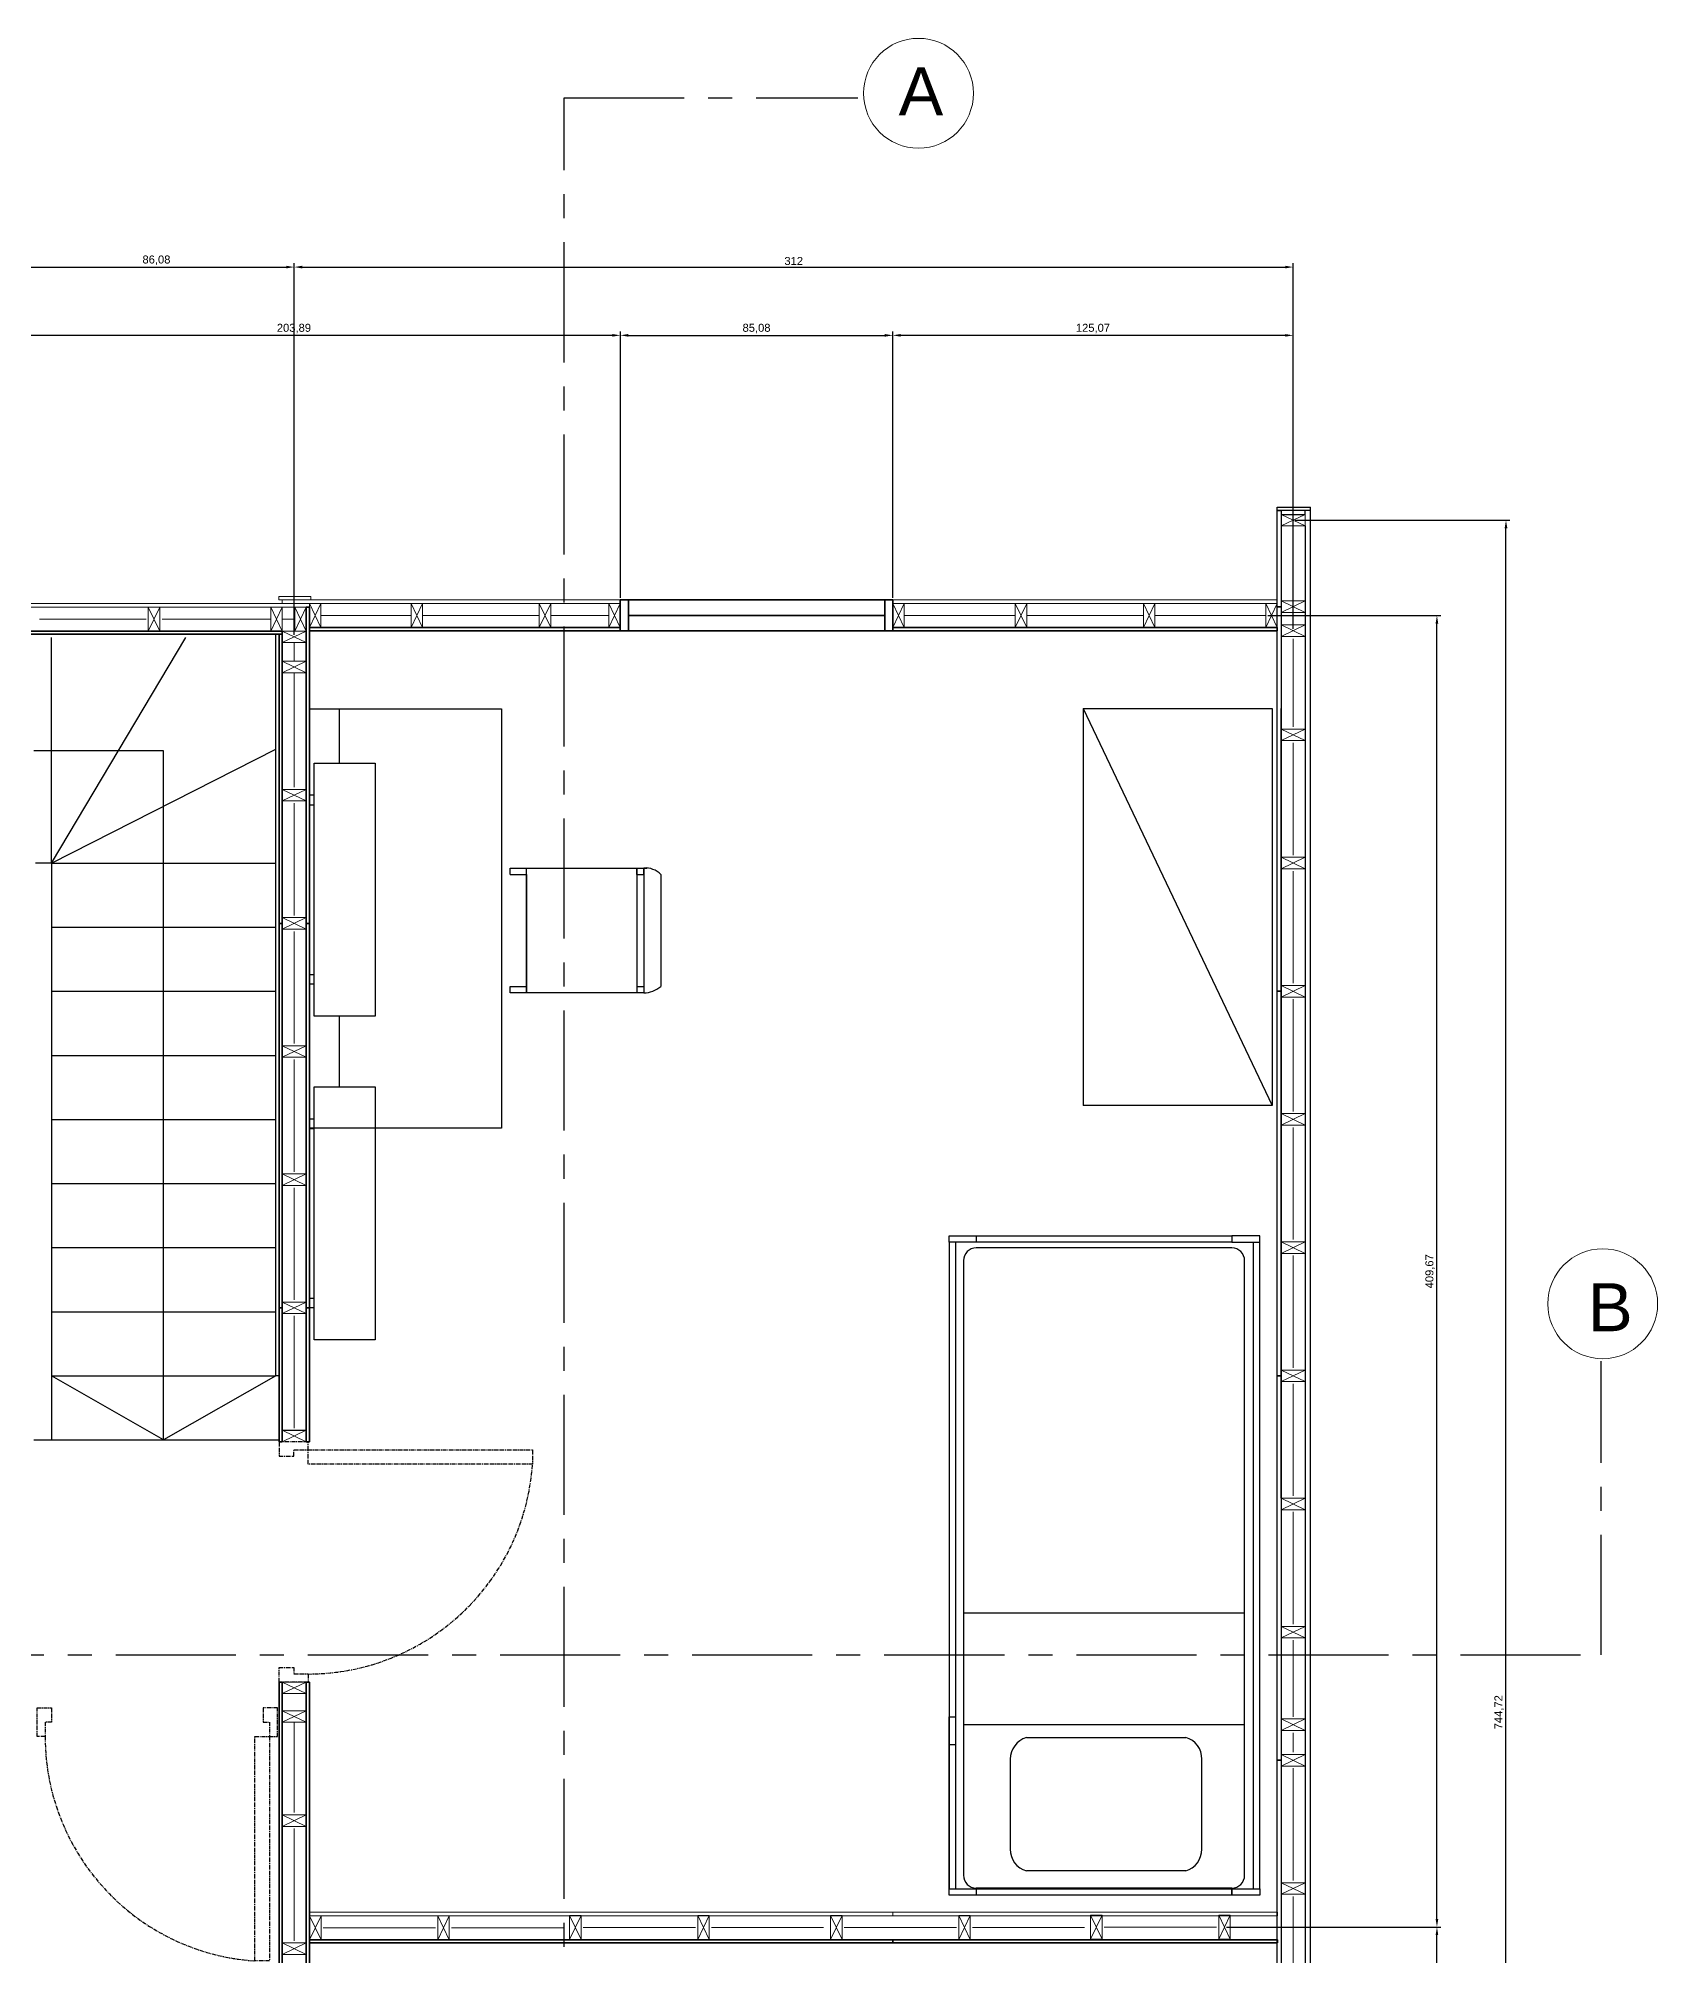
# Model space of a CAD drawing. Header units: millimetres. Extents: x -590 to 14421, y -527 to 4753.
# Drawn here: x 2414 to 2919, y 1106 to 1705 of the extents above; entities that cross this region are included whole.
import ezdxf

# ---------------------------------------------------------------- set-up
doc = ezdxf.new("R2010")
doc.units = ezdxf.units.MM
doc.linetypes.add('CENTER', pattern=[2, 1.25, -0.25, 0.25, -0.25])
for name, color, linetype, lineweight in [('A-ANNO-SYMB', 3, 'Continuous', 18), ('A-DETL-MBND', 3, 'Continuous', 18), ('A-DETL-MCUT', 4, 'Continuous', 25), ('A-DOOR-FULL', 4, 'Continuous', 25), ('A-ELEV-MBE1', 7, 'Continuous', 35), ('A-ELEV-MBE2', 4, 'Continuous', 25), ('A-FURN', 8, 'Continuous', 18), ('A-SECT-MCUT', 7, 'Continuous', 35), ('A-WALL-PATT', 8, 'Continuous', 18), ('A-WALL-STUD', 3, 'Continuous', 18)]:
    doc.layers.add(name, color=color, linetype=linetype, lineweight=lineweight)
doc.layers.add('ARREDI_attrezzature', color=175, linetype='Continuous')
doc.styles.get("Standard").update_dxf_attribs({"font": 'Arial.ttf'})
doc.dimstyles.new('ISO-25', dxfattribs={"dimtxt": 2.5, "dimasz": 2.5, "dimexe": 1.25, "dimexo": 0.625, "dimtad": 1, "dimtxsty": 'Standard', "dimcen": 2.5, "dimadec": 0, "dimazin": 0, "dimtfac": 1, "dimtmove": 0, "dimatfit": 3, "dimfxl": 1, "dimarcsym": 0})

# ---------------------------------------------------------------- blocks, each defined once
blk = doc.blocks.new('*D49')
at = {"color": 0, "lineweight": -2, "transparency": 16777216}
for p, q in [((2806.16, 1554.44), (2873.25, 1554.44)), ((2872, 812.22), (2872, 1551.94)), ((2806.16, 809.72), (2873.25, 809.72))]:
    blk.add_line(p, q, dxfattribs=at)
at = {"color": 0, "transparency": 16777216}
for points in [[(2871.58, 1551.94), (2872.42, 1551.94), (2872, 1554.44)], [(2871.58, 812.22), (2872.42, 812.22), (2872, 809.72)]]:
    blk.add_solid(points, dxfattribs=at)
at = {"color": 0, "transparency": 16777216, "insert": (2869.87, 1182.08), "char_height": 2.5, "attachment_point": 5, "rotation": 90}
blk.add_mtext('744,72', dxfattribs=at)
blk = doc.blocks.new('*D50')
at = {"color": 0, "lineweight": -2, "transparency": 16777216}
for p, q in [((2784.71, 1114.99), (2851.68, 1114.99)), ((2850.43, 812.22), (2850.43, 1112.49)), ((2806.16, 809.72), (2851.68, 809.72))]:
    blk.add_line(p, q, dxfattribs=at)
at = {"color": 0, "transparency": 16777216}
for points in [[(2850.01, 1112.49), (2850.84, 1112.49), (2850.43, 1114.99)], [(2850.01, 812.22), (2850.84, 812.22), (2850.43, 809.72)]]:
    blk.add_solid(points, dxfattribs=at)
at = {"color": 0, "transparency": 16777216, "insert": (2848.3, 962.35), "char_height": 2.5, "attachment_point": 5, "rotation": 90}
blk.add_mtext('305,27', dxfattribs=at)
blk = doc.blocks.new('*D51')
at = {"color": 0, "lineweight": -2, "transparency": 16777216}
for p, q in [((2797.6, 1524.66), (2851.68, 1524.66)), ((2850.43, 1117.49), (2850.43, 1522.16)), ((2784.71, 1114.99), (2851.68, 1114.99))]:
    blk.add_line(p, q, dxfattribs=at)
at = {"color": 0, "transparency": 16777216}
for points in [[(2850.01, 1522.16), (2850.84, 1522.16), (2850.43, 1524.66)], [(2850.01, 1117.49), (2850.84, 1117.49), (2850.43, 1114.99)]]:
    blk.add_solid(points, dxfattribs=at)
at = {"color": 0, "transparency": 16777216, "insert": (2848.3, 1319.82), "char_height": 2.5, "attachment_point": 5, "rotation": 90}
blk.add_mtext('409,67', dxfattribs=at)
blk = doc.blocks.new('*D54')
at = {"color": 0, "lineweight": -2, "transparency": 16777216}
for p, q in [((2407.45, 1517.62), (2407.45, 1634.76)), ((2409.95, 1633.51), (2491.03, 1633.51)), ((2493.53, 1518.62), (2493.53, 1634.76))]:
    blk.add_line(p, q, dxfattribs=at)
at = {"color": 0, "transparency": 16777216}
for points in [[(2409.95, 1633.92), (2409.95, 1633.09), (2407.45, 1633.51)], [(2491.03, 1633.92), (2491.03, 1633.09), (2493.53, 1633.51)]]:
    blk.add_solid(points, dxfattribs=at)
at = {"color": 0, "transparency": 16777216, "insert": (2450.49, 1635.64), "char_height": 2.5, "attachment_point": 5}
blk.add_mtext('86,08', dxfattribs=at)
blk = doc.blocks.new('*D55')
at = {"color": 0, "lineweight": -2, "transparency": 16777216}
for p, q in [((2493.53, 1518.62), (2493.53, 1634.76)), ((2496.03, 1633.51), (2803.03, 1633.51)), ((2805.53, 1520.53), (2805.53, 1634.76))]:
    blk.add_line(p, q, dxfattribs=at)
at = {"color": 0, "transparency": 16777216}
for points in [[(2496.03, 1633.92), (2496.03, 1633.09), (2493.53, 1633.51)], [(2803.03, 1633.92), (2803.03, 1633.09), (2805.53, 1633.51)]]:
    blk.add_solid(points, dxfattribs=at)
at = {"color": 0, "transparency": 16777216, "insert": (2649.53, 1635.4), "char_height": 2.5, "attachment_point": 5}
blk.add_mtext('312', dxfattribs=at)
blk = doc.blocks.new('*D59')
at = {"color": 0, "lineweight": -2, "transparency": 16777216}
for p, q in [((2391.49, 1529.03), (2391.49, 1613.43)), ((2592.88, 1612.18), (2393.99, 1612.18)), ((2595.38, 1530.14), (2595.38, 1613.43))]:
    blk.add_line(p, q, dxfattribs=at)
at = {"color": 0, "transparency": 16777216}
for points in [[(2393.99, 1612.6), (2393.99, 1611.76), (2391.49, 1612.18)], [(2592.88, 1612.6), (2592.88, 1611.76), (2595.38, 1612.18)]]:
    blk.add_solid(points, dxfattribs=at)
at = {"color": 0, "transparency": 16777216, "insert": (2493.43, 1614.31), "char_height": 2.5, "attachment_point": 5}
blk.add_mtext('203,89', dxfattribs=at)
blk = doc.blocks.new('*D60')
at = {"color": 0, "lineweight": -2, "transparency": 16777216}
for p, q in [((2595.38, 1530.14), (2595.38, 1613.43)), ((2597.88, 1612.18), (2677.96, 1612.18)), ((2680.46, 1530.14), (2680.46, 1613.43))]:
    blk.add_line(p, q, dxfattribs=at)
at = {"color": 0, "transparency": 16777216}
for points in [[(2597.88, 1612.6), (2597.88, 1611.76), (2595.38, 1612.18)], [(2677.96, 1612.6), (2677.96, 1611.76), (2680.46, 1612.18)]]:
    blk.add_solid(points, dxfattribs=at)
at = {"color": 0, "transparency": 16777216, "insert": (2637.92, 1614.31), "char_height": 2.5, "attachment_point": 5}
blk.add_mtext('85,08', dxfattribs=at)
blk = doc.blocks.new('*D61')
at = {"color": 0, "lineweight": -2, "transparency": 16777216}
for p, q in [((2680.46, 1530.14), (2680.46, 1613.43)), ((2803.03, 1612.18), (2682.96, 1612.18)), ((2805.53, 1530.14), (2805.53, 1613.43))]:
    blk.add_line(p, q, dxfattribs=at)
at = {"color": 0, "transparency": 16777216}
for points in [[(2682.96, 1612.6), (2682.96, 1611.76), (2680.46, 1612.18)], [(2803.03, 1612.6), (2803.03, 1611.76), (2805.53, 1612.18)]]:
    blk.add_solid(points, dxfattribs=at)
at = {"color": 0, "transparency": 16777216, "insert": (2742.99, 1614.31), "char_height": 2.5, "attachment_point": 5}
blk.add_mtext('125,07', dxfattribs=at)

msp = doc.modelspace()

# ---------------------------------------------------------------- linework, layer by layer
at = {"color": 3, "linetype": 'CENTER', "ltscale": 30}
for p, q in [((2577.819, 703.751), (2577.819, 1686.405)), ((2577.819, 1686.405), (2669.581, 1686.405)), ((2901.762, 1200), (2901.762, 1291.762)), ((2077.819, 1200), (2901.762, 1200))]:
    msp.add_line(p, q, dxfattribs=at)
at = {"color": 0}
for p, q in [((2809.284, 1556.241), (2809.284, 1557.442)), ((2810.951, 805.617), (2810.951, 1558.543)), ((2739.931, 1495.627), (2798.931, 1371.606)), ((2698.069, 1328.893), (2698.069, 1330.893)), ((2698.069, 1330.893), (2786.361, 1330.893)), ((2706.555, 1330.893), (2706.555, 1328.893)), ((2795.069, 1330.893), (2786.361, 1330.893)), ((2786.361, 1330.893), (2786.361, 1328.893)), ((2795.069, 1328.893), (2795.069, 1330.893)), ((2786.361, 1328.893), (2698.069, 1328.893)), ((2698.069, 1328.893), (2698.069, 1126.893)), ((2700.069, 1328.893), (2700.069, 1126.893)), ((2786.361, 1327.14), (2706.555, 1327.14)), ((2786.361, 1328.893), (2795.069, 1328.893)), ((2793.069, 1328.893), (2793.069, 1126.893)), ((2795.069, 1126.893), (2795.069, 1328.893)), ((2702.555, 1323.14), (2702.555, 1131.14)), ((2790.361, 1131.14), (2790.361, 1323.14)), ((2489.781, 1270.153), (2497.288, 1270.153)), ((2702.555, 1213.104), (2790.361, 1213.104)), ((2698.069, 1126.893), (2698.069, 1180.601)), ((2698.069, 1180.601), (2700.069, 1180.601)), ((2700.069, 1180.601), (2700.069, 1171.893)), ((2790.361, 1178.195), (2702.555, 1178.195)), ((2700.069, 1171.893), (2698.069, 1171.893)), ((2698.069, 1171.893), (2698.069, 1126.893)), ((2717.187, 1167.43), (2717.187, 1139.267)), ((2776.993, 1139.267), (2776.993, 1167.43)), ((2698.069, 1124.893), (2698.069, 1126.893)), ((2698.069, 1126.893), (2706.555, 1126.893)), ((2786.361, 1127.14), (2706.555, 1127.14)), ((2706.555, 1126.893), (2706.555, 1124.893)), ((2706.555, 1126.893), (2795.069, 1126.893)), ((2786.361, 1126.893), (2786.361, 1124.893)), ((2786.361, 1124.893), (2786.361, 1126.893)), ((2795.069, 1126.893), (2795.069, 1124.893)), ((2795.069, 1124.893), (2698.069, 1124.893)), ((2795.069, 1124.893), (2786.361, 1124.893))]:
    msp.add_line(p, q, dxfattribs=at)
for p, q in [((2498.289, 1364.476), (2498.289, 1495.476)), ((2498.289, 1495.476), (2558.289, 1495.476)), ((2507.715, 1478.545), (2507.715, 1495.476)), ((2558.289, 1495.476), (2558.289, 1364.476)), ((2739.931, 1495.627), (2739.931, 1371.606)), ((2739.931, 1495.627), (2798.931, 1495.627)), ((2798.931, 1495.627), (2798.931, 1371.606)), ((2499.788, 1478.545), (2518.788, 1478.545)), ((2499.788, 1399.545), (2499.788, 1478.545)), ((2518.788, 1478.545), (2518.788, 1399.545)), ((2499.788, 1468.545), (2498.288, 1468.545)), ((2498.288, 1468.545), (2498.288, 1465.545)), ((2498.288, 1465.545), (2499.788, 1465.545)), ((2561.009, 1445.786), (2603.718, 1445.786)), ((2561.009, 1443.786), (2561.009, 1445.786)), ((2561.009, 1443.786), (2566.026, 1443.787)), ((2566.026, 1406.786), (2566.026, 1445.786)), ((2566.026, 1443.787), (2566.026, 1406.786)), ((2600.489, 1443.793), (2600.489, 1445.786)), ((2600.489, 1445.786), (2600.489, 1406.786)), ((2600.489, 1443.793), (2602.682, 1443.793)), ((2602.682, 1443.793), (2602.682, 1445.786)), ((2602.682, 1445.786), (2602.682, 1406.786)), ((2608.009, 1443.794), (2608.009, 1408.794)), ((2498.288, 1409.545), (2498.288, 1412.545)), ((2498.288, 1412.545), (2499.788, 1412.545)), ((2499.788, 1409.545), (2498.288, 1409.545)), ((2561.009, 1408.786), (2566.026, 1408.787)), ((2561.009, 1406.786), (2561.009, 1408.786)), ((2600.489, 1408.793), (2602.682, 1408.793)), ((2602.682, 1406.786), (2561.009, 1406.786)), ((2518.788, 1399.545), (2499.788, 1399.545)), ((2507.715, 1377.39), (2507.715, 1399.545)), ((2507.715, 1396.511), (2507.715, 1399.545)), ((2499.789, 1377.39), (2518.789, 1377.39)), ((2499.789, 1298.39), (2499.789, 1377.39)), ((2518.789, 1377.39), (2518.789, 1298.39)), ((2798.931, 1371.606), (2739.931, 1371.606)), ((2499.789, 1367.39), (2498.289, 1367.39)), ((2498.289, 1367.39), (2498.289, 1364.39)), ((2558.289, 1364.476), (2498.289, 1364.476)), ((2498.289, 1364.39), (2499.789, 1364.39)), ((2498.289, 1308.39), (2498.289, 1311.39)), ((2498.289, 1311.39), (2499.789, 1311.39)), ((2499.789, 1308.39), (2498.289, 1308.39)), ((2518.789, 1298.39), (2499.789, 1298.39)), ((2722.187, 1174.191), (2771.993, 1174.191)), ((2771.993, 1132.505), (2722.187, 1132.505)), ((2787.396, 1114.986), (2798.304, 1114.986)), ((2798.304, 1114.986), (2798.304, 1114.986)), ((2798.304, 1114.986), (2800.576, 1114.986))]:
    msp.add_line(p, q)
for centre, radius, start, end in [((2603.2, 1439.054), 6.752, 44.591091, 94.397228), ((2602.682, 1414.854), 8.068, 270, 311.312261), ((2724.258, 1167.43), 7.072, 107.035739, 180), ((2770.172, 1167.615), 6.823, 358.440243, 74.524019), ((2724.007, 1139.081), 6.823, 178.440243, 254.524019), ((2769.921, 1139.267), 7.072, 287.035739, 0)]:
    msp.add_arc(centre, radius, start, end)
for centre, start, end in [((2706.555, 1323.14), 90, 180), ((2786.361, 1323.14), 0, 90), ((2706.555, 1131.14), 180, 270), ((2786.361, 1131.14), 270, 0)]:
    msp.add_arc(centre, 4, start, end, dxfattribs=at)
at = {"layer": 'A-ANNO-SYMB'}
for centre in [(2688.511, 1687.792), (2902.202, 1309.663)]:
    msp.add_circle(centre, 17.163, dxfattribs=at)
at = {"layer": 'A-DETL-MBND', "color": 0}
for points in [[(2498.289, 1528.403), (2498.289, 1527.301), (2391.486, 1527.301), (2391.486, 1528.403)], [(2488.674, 1530.617), (2488.674, 1529.516), (2498.684, 1529.516), (2498.684, 1530.617)], [(2489.775, 1528.415), (2489.775, 1529.516), (2595.377, 1529.516), (2595.377, 1528.415)], [(2680.459, 1528.415), (2680.459, 1529.516), (2800.576, 1529.516), (2800.576, 1528.415)], [(2498.289, 1118.508), (2498.289, 1119.609), (2680.465, 1119.609), (2680.465, 1118.508)], [(2680.465, 1118.508), (2680.465, 1119.609), (2800.581, 1119.609), (2800.581, 1118.508)]]:
    msp.add_lwpolyline(points, close=True, dxfattribs=at)
at = {"layer": 'A-DETL-MCUT', "color": 0}
for points in [[(2801.777, 1557.442), (2801.777, 1527.414), (2800.575, 1527.414), (2800.576, 1557.442)], [(2801.777, 1527.414), (2801.777, 1407.297), (2800.576, 1407.297), (2800.575, 1527.414)], [(2801.777, 1407.297), (2801.777, 1287.181), (2800.576, 1287.181), (2800.576, 1407.297)], [(2801.777, 1287.181), (2801.777, 1167.065), (2800.575, 1167.065), (2800.576, 1287.181)], [(2801.777, 1167.065), (2801.777, 1046.949), (2800.576, 1046.949), (2800.575, 1167.065)]]:
    msp.add_lwpolyline(points, close=True, dxfattribs=at)
for points in [[(2810.951, 1557.442), (2800.576, 1557.442), (2800.576, 1558.543), (2810.951, 1558.543)], [(2810.951, 1557.442), (2801.777, 1557.442), (2801.777, 1556.241), (2809.284, 1556.241)]]:
    msp.add_lwpolyline(points, dxfattribs=at)
at = {"layer": 'A-DOOR-FULL', "color": 0, "linetype": 'CENTER'}
for points in [[(2497.878, 1264.092), (2497.878, 1266.595), (2488.869, 1266.595), (2488.869, 1262.09), (2493.374, 1262.09), (2493.374, 1264.092), (2497.878, 1264.092)], [(2567.946, 1259.588), (2497.878, 1259.588), (2497.878, 1264.092), (2567.946, 1264.092), (2567.946, 1259.588)], [(2497.878, 1194.025), (2497.878, 1191.522), (2488.869, 1191.522), (2488.869, 1196.027), (2493.374, 1196.027), (2493.374, 1194.025), (2497.878, 1194.025)], [(2415.71, 1174.46), (2413.207, 1174.46), (2413.207, 1183.469), (2417.712, 1183.469), (2417.712, 1178.965), (2415.71, 1178.965), (2415.71, 1174.46)], [(2485.777, 1174.46), (2488.28, 1174.46), (2488.28, 1183.469), (2483.776, 1183.469), (2483.776, 1178.965), (2485.777, 1178.965), (2485.777, 1174.46)], [(2481.273, 1104.392), (2481.273, 1174.46), (2485.777, 1174.46), (2485.777, 1104.392), (2481.273, 1104.392)]]:
    msp.add_lwpolyline(points, dxfattribs=at)
for centre, start, end in [((2497.772, 1264.36), 270.086435, 356.109339), ((2486.046, 1174.566), 180.086435, 266.109339)]:
    msp.add_arc(centre, 70.336, start, end, dxfattribs=at)
at = {"layer": 'A-ELEV-MBE1', "color": 0}
for p, q in [((2680.459, 1529.516), (2595.377, 1529.516)), ((2680.46, 1519.906), (2595.377, 1519.906))]:
    msp.add_line(p, q, dxfattribs=at)
at = {"layer": 'A-ELEV-MBE1', "color": 0, "linetype": 'Continuous'}
msp.add_line((2677.957, 1524.661), (2597.931, 1524.661), dxfattribs=at)
at = {"layer": 'A-ELEV-MBE1', "color": 0}
for points in [[(2597.88, 1519.906), (2595.378, 1519.906), (2595.377, 1529.516), (2597.88, 1529.516)], [(2680.46, 1519.906), (2677.957, 1519.906), (2677.957, 1529.516), (2680.459, 1529.516)]]:
    msp.add_lwpolyline(points, close=True, dxfattribs=at)
at = {"layer": 'A-ELEV-MBE2', "color": 0}
for p, q in [((2809.284, 1552.638), (2809.284, 811.522)), ((2417.711, 1447.325), (2417.711, 1387.267)), ((2417.711, 1387.267), (2417.711, 1267.15)), ((2412.206, 1267.15), (2488.78, 1267.15))]:
    msp.add_line(p, q, dxfattribs=at)
for points in [[(2417.711, 1447.325), (2417.711, 1517.792)], [(2417.711, 1447.325), (2459.687, 1517.792)], [(2488.78, 1287.17), (2487.779, 1287.17), (2487.779, 1518.793)], [(2452.745, 1387.267), (2452.745, 1482.358), (2412.206, 1482.358)], [(2417.711, 1447.325), (2487.779, 1482.874)], [(2417.711, 1447.325), (2412.706, 1447.325)], [(2417.711, 1447.325), (2487.779, 1447.325)], [(2417.711, 1427.305), (2487.779, 1427.305)], [(2417.711, 1407.286), (2487.779, 1407.286)], [(2417.711, 1387.267), (2487.779, 1387.267)], [(2452.745, 1267.15), (2452.745, 1387.267)], [(2417.711, 1367.247), (2487.779, 1367.247)], [(2417.711, 1347.228), (2487.779, 1347.228)], [(2417.711, 1327.208), (2487.779, 1327.208)], [(2417.711, 1307.189), (2487.779, 1307.189)], [(2417.711, 1287.17), (2487.779, 1287.17)], [(2487.779, 1287.17), (2452.745, 1267.15), (2417.711, 1287.17)]]:
    msp.add_lwpolyline(points, dxfattribs=at)
at = {"layer": 'A-FURN', "color": 0}
for p, q in [((2800.575, 1383.774), (2800.575, 1458.847)), ((2800.575, 1383.774), (2800.575, 1308.702)), ((2800.576, 997.701), (2800.576, 1197.895))]:
    msp.add_line(p, q, dxfattribs=at)
at = {"layer": 'A-SECT-MCUT', "color": 0}
msp.add_line((2498.289, 1266.595), (2497.288, 1266.595), dxfattribs=at)
for points in [[(2498.289, 1527.301), (2498.288, 1428.506), (2497.287, 1428.506), (2497.288, 1527.301)], [(2391.486, 1519.794), (2489.781, 1519.794), (2489.781, 1518.793), (2391.486, 1518.793)], [(2489.781, 1518.793), (2489.781, 1428.506), (2488.78, 1428.506), (2488.78, 1518.793)], [(2595.377, 1519.906), (2498.284, 1519.906), (2498.284, 1520.907), (2595.377, 1520.907)], [(2800.576, 1519.906), (2680.46, 1519.906), (2680.46, 1520.907), (2800.576, 1520.907)], [(2489.781, 1428.506), (2489.78, 1308.39), (2488.779, 1308.39), (2488.78, 1428.506)], [(2498.288, 1428.506), (2498.288, 1308.39), (2497.287, 1308.39), (2497.287, 1428.506)], [(2489.781, 1308.39), (2489.78, 1266.595), (2488.779, 1266.595), (2488.78, 1308.39)], [(2498.289, 1308.39), (2498.289, 1266.595), (2497.288, 1266.595), (2497.288, 1308.39)], [(2489.781, 1191.522), (2489.78, 1068.158), (2488.779, 1068.158), (2488.78, 1191.522)], [(2498.289, 1191.522), (2498.289, 1068.158), (2497.288, 1068.158), (2497.288, 1191.522)], [(2680.465, 1109.999), (2498.289, 1109.999), (2498.289, 1111), (2680.465, 1111)], [(2800.581, 1109.999), (2680.465, 1109.999), (2680.465, 1111), (2800.581, 1111)]]:
    msp.add_lwpolyline(points, close=True, dxfattribs=at)
at = {"layer": 'A-WALL-PATT', "color": 0, "ltscale": 0.1}
for p, q in [((2805.531, 1529.215), (2805.531, 1552.638)), ((2447.238, 1523.548), (2413.958, 1523.547)), ((2486.177, 1523.548), (2452.243, 1523.548)), ((2489.781, 1523.548), (2493.685, 1523.548)), ((2530.014, 1524.67), (2501.887, 1524.661)), ((2570.053, 1524.67), (2533.618, 1524.661)), ((2591.774, 1524.67), (2573.656, 1524.67)), ((2718.697, 1524.661), (2684.063, 1524.661)), ((2758.736, 1524.67), (2722.3, 1524.661)), ((2796.972, 1524.661), (2762.339, 1524.67)), ((2805.531, 1521.708), (2805.531, 1525.612)), ((2493.535, 1516.191), (2493.533, 1510.385)), ((2805.531, 1489.877), (2805.531, 1517.404)), ((2493.534, 1471.047), (2493.533, 1506.782)), ((2805.531, 1449.839), (2805.531, 1484.873)), ((2493.534, 1431.009), (2493.534, 1466.042)), ((2805.531, 1409.8), (2805.531, 1444.834)), ((2493.535, 1390.97), (2493.535, 1426.004)), ((2805.531, 1369.761), (2805.531, 1404.795)), ((2493.534, 1350.931), (2493.534, 1385.965)), ((2805.531, 1329.722), (2805.531, 1364.756)), ((2493.534, 1310.892), (2493.534, 1345.926)), ((2805.531, 1289.684), (2805.531, 1324.718)), ((2493.534, 1270.854), (2493.534, 1305.888)), ((2805.531, 1249.645), (2805.531, 1284.679)), ((2805.531, 1209.606), (2805.531, 1244.64)), ((2805.531, 1180.696), (2805.531, 1204.601)), ((2493.534, 1150.738), (2493.534, 1178.965)), ((2805.531, 1169.568), (2805.531, 1175.691)), ((2805.531, 1129.54), (2805.531, 1164.574)), ((2493.534, 1110.7), (2493.534, 1145.733)), ((2805.531, 1089.49), (2805.531, 1124.524)), ((2502.593, 1114.753), (2537.627, 1114.753)), ((2542.632, 1114.753), (2577.666, 1114.753)), ((2583.804, 1114.87), (2618.838, 1114.87)), ((2623.843, 1114.87), (2658.876, 1114.87)), ((2665.323, 1114.87), (2700.357, 1114.87)), ((2705.362, 1114.87), (2740.396, 1114.87)), ((2746.534, 1114.986), (2781.568, 1114.986))]:
    msp.add_line(p, q, dxfattribs=at)
at = {"layer": 'A-WALL-STUD', "color": 0}
for p, q in [((2801.777, 1552.638), (2809.284, 1556.241)), ((2809.284, 1552.638), (2801.777, 1556.241)), ((2447.939, 1519.794), (2451.542, 1527.301)), ((2447.939, 1527.301), (2451.542, 1519.794)), ((2486.177, 1519.794), (2489.781, 1527.301)), ((2486.177, 1527.301), (2489.781, 1519.794)), ((2493.685, 1519.794), (2497.288, 1527.301)), ((2493.685, 1527.301), (2497.288, 1519.794)), ((2501.887, 1528.414), (2498.284, 1520.907)), ((2501.887, 1520.907), (2498.284, 1528.414)), ((2533.618, 1528.415), (2530.014, 1520.907)), ((2533.618, 1520.907), (2530.014, 1528.415)), ((2573.656, 1528.415), (2570.053, 1520.907)), ((2573.656, 1520.907), (2570.053, 1528.415)), ((2595.378, 1528.414), (2591.774, 1520.907)), ((2595.378, 1520.907), (2591.774, 1528.414)), ((2684.063, 1528.414), (2680.46, 1520.907)), ((2684.063, 1520.907), (2680.46, 1528.414)), ((2722.3, 1528.415), (2718.697, 1520.907)), ((2722.3, 1520.907), (2718.697, 1528.415)), ((2762.339, 1528.415), (2758.736, 1520.907)), ((2762.339, 1520.907), (2758.736, 1528.415)), ((2800.576, 1528.414), (2796.972, 1520.907)), ((2800.576, 1520.907), (2796.972, 1528.414)), ((2801.777, 1525.612), (2809.284, 1529.215)), ((2809.284, 1525.612), (2801.777, 1529.215)), ((2801.777, 1518.105), (2809.284, 1521.708)), ((2809.284, 1518.105), (2801.777, 1521.708)), ((2489.781, 1519.794), (2497.288, 1516.191)), ((2497.288, 1519.794), (2489.781, 1516.191)), ((2497.287, 1510.385), (2489.779, 1506.782)), ((2489.779, 1510.385), (2497.287, 1506.782)), ((2801.777, 1485.573), (2809.284, 1489.177)), ((2809.284, 1485.573), (2801.777, 1489.177)), ((2497.288, 1470.347), (2489.781, 1466.743)), ((2489.781, 1470.347), (2497.288, 1466.743)), ((2497.288, 1470.347), (2489.781, 1466.743)), ((2489.781, 1470.347), (2497.288, 1466.743)), ((2801.777, 1445.534), (2809.284, 1449.138)), ((2809.284, 1445.534), (2801.777, 1449.138)), ((2497.287, 1430.308), (2489.779, 1426.704)), ((2489.779, 1430.308), (2497.287, 1426.704)), ((2801.777, 1405.496), (2809.284, 1409.099)), ((2809.284, 1405.496), (2801.777, 1409.099)), ((2497.288, 1390.269), (2489.781, 1386.666)), ((2489.781, 1390.269), (2497.288, 1386.666)), ((2801.777, 1365.457), (2809.284, 1369.06)), ((2809.284, 1365.457), (2801.777, 1369.06)), ((2497.288, 1350.23), (2489.781, 1346.627)), ((2489.781, 1350.23), (2497.288, 1346.627)), ((2801.777, 1325.418), (2809.284, 1329.022)), ((2809.284, 1325.418), (2801.777, 1329.022)), ((2497.287, 1306.588), (2489.78, 1310.192)), ((2489.78, 1306.588), (2497.287, 1310.192)), ((2801.777, 1285.38), (2809.284, 1288.983)), ((2809.284, 1285.38), (2801.777, 1288.983)), ((2489.78, 1266.595), (2497.288, 1270.153)), ((2497.288, 1266.595), (2489.781, 1270.153)), ((2801.777, 1245.341), (2809.284, 1248.944)), ((2809.284, 1245.341), (2801.777, 1248.944)), ((2801.777, 1205.302), (2809.284, 1208.906)), ((2809.284, 1205.302), (2801.777, 1208.906)), ((2497.288, 1187.961), (2489.781, 1191.522)), ((2489.781, 1187.919), (2497.288, 1191.522)), ((2497.288, 1182.568), (2489.781, 1178.965)), ((2489.781, 1182.568), (2497.288, 1178.965)), ((2801.777, 1176.392), (2809.284, 1179.995)), ((2809.284, 1176.392), (2801.777, 1179.995)), ((2801.777, 1165.263), (2809.284, 1168.867)), ((2809.284, 1165.263), (2801.777, 1168.867)), ((2497.288, 1150.038), (2489.781, 1146.434)), ((2489.781, 1150.038), (2497.288, 1146.434)), ((2801.777, 1128.84), (2809.284, 1125.236)), ((2809.284, 1128.84), (2801.777, 1125.236)), ((2498.289, 1118.507), (2501.892, 1111)), ((2498.289, 1111), (2501.892, 1118.507)), ((2538.327, 1118.507), (2541.931, 1111)), ((2538.327, 1111), (2541.931, 1118.507)), ((2579.5, 1118.623), (2583.103, 1111.116)), ((2579.5, 1111.116), (2583.103, 1118.623)), ((2619.538, 1118.623), (2623.142, 1111.116)), ((2619.538, 1111.116), (2623.142, 1118.623)), ((2661.019, 1118.623), (2664.622, 1111.116)), ((2661.019, 1111.116), (2664.622, 1118.623)), ((2701.058, 1118.623), (2704.661, 1111.116)), ((2701.058, 1111.116), (2704.661, 1118.623)), ((2742.23, 1118.74), (2745.833, 1111.233)), ((2742.23, 1111.233), (2745.833, 1118.74)), ((2782.284, 1118.74), (2785.887, 1111.233)), ((2782.284, 1111.233), (2785.887, 1118.74)), ((2497.288, 1109.999), (2489.781, 1106.395)), ((2489.781, 1109.999), (2497.288, 1106.395))]:
    msp.add_line(p, q, dxfattribs=at)
for points in [[(2801.777, 1552.638), (2809.284, 1552.638), (2809.284, 1556.241), (2801.777, 1556.241)], [(2447.939, 1519.794), (2447.939, 1527.301), (2451.542, 1527.301), (2451.542, 1519.794)], [(2486.177, 1519.794), (2486.177, 1527.301), (2489.781, 1527.301), (2489.781, 1519.794)], [(2493.685, 1519.794), (2493.685, 1527.301), (2497.288, 1527.301), (2497.288, 1519.794)], [(2501.887, 1528.414), (2501.887, 1520.907), (2498.284, 1520.907), (2498.284, 1528.414)], [(2533.618, 1528.415), (2533.618, 1520.907), (2530.014, 1520.907), (2530.014, 1528.415)], [(2573.656, 1528.415), (2573.656, 1520.907), (2570.053, 1520.907), (2570.053, 1528.415)], [(2595.378, 1528.414), (2595.378, 1520.907), (2591.774, 1520.907), (2591.774, 1528.414)], [(2684.063, 1528.414), (2684.063, 1520.907), (2680.46, 1520.907), (2680.46, 1528.414)], [(2722.3, 1528.415), (2722.3, 1520.907), (2718.697, 1520.907), (2718.697, 1528.415)], [(2762.339, 1528.415), (2762.339, 1520.907), (2758.736, 1520.907), (2758.736, 1528.415)], [(2800.576, 1528.414), (2800.576, 1520.907), (2796.972, 1520.907), (2796.972, 1528.414)], [(2801.777, 1525.612), (2809.284, 1525.612), (2809.284, 1529.215), (2801.777, 1529.215)], [(2801.777, 1518.105), (2809.284, 1518.105), (2809.284, 1521.708), (2801.777, 1521.708)], [(2489.781, 1519.794), (2497.288, 1519.794), (2497.288, 1516.191), (2489.781, 1516.191)], [(2497.287, 1510.385), (2489.779, 1510.385), (2489.779, 1506.782), (2497.287, 1506.782)], [(2801.777, 1485.573), (2809.284, 1485.573), (2809.284, 1489.177), (2801.777, 1489.177)], [(2497.288, 1470.347), (2489.781, 1470.347), (2489.781, 1466.743), (2497.288, 1466.743)], [(2497.288, 1470.347), (2489.781, 1470.347), (2489.781, 1466.743), (2497.288, 1466.743)], [(2801.777, 1445.534), (2809.284, 1445.534), (2809.284, 1449.138), (2801.777, 1449.138)], [(2497.287, 1430.308), (2489.779, 1430.308), (2489.779, 1426.704), (2497.287, 1426.704)], [(2801.777, 1405.496), (2809.284, 1405.496), (2809.284, 1409.099), (2801.777, 1409.099)], [(2497.288, 1390.269), (2489.781, 1390.269), (2489.781, 1386.666), (2497.288, 1386.666)], [(2801.777, 1365.457), (2809.284, 1365.457), (2809.284, 1369.06), (2801.777, 1369.06)], [(2497.288, 1350.23), (2489.781, 1350.23), (2489.781, 1346.627), (2497.288, 1346.627)], [(2801.777, 1325.418), (2809.284, 1325.418), (2809.284, 1329.022), (2801.777, 1329.022)], [(2497.287, 1306.588), (2489.78, 1306.588), (2489.78, 1310.192), (2497.287, 1310.192)], [(2801.777, 1285.38), (2809.284, 1285.38), (2809.284, 1288.983), (2801.777, 1288.983)], [(2801.777, 1245.341), (2809.284, 1245.341), (2809.284, 1248.944), (2801.777, 1248.944)], [(2801.777, 1205.302), (2809.284, 1205.302), (2809.284, 1208.906), (2801.777, 1208.906)], [(2497.288, 1187.919), (2489.781, 1187.919), (2489.781, 1191.522), (2497.288, 1191.522)], [(2497.288, 1182.568), (2489.781, 1182.568), (2489.781, 1178.965), (2497.288, 1178.965)], [(2801.777, 1176.392), (2809.284, 1176.392), (2809.284, 1179.995), (2801.777, 1179.995)], [(2801.777, 1165.263), (2809.284, 1165.263), (2809.284, 1168.867), (2801.777, 1168.867)], [(2497.288, 1150.038), (2489.781, 1150.038), (2489.781, 1146.434), (2497.288, 1146.434)], [(2801.777, 1128.84), (2809.284, 1128.84), (2809.284, 1125.236), (2801.777, 1125.236)], [(2498.289, 1118.507), (2498.289, 1111), (2501.892, 1111), (2501.892, 1118.507)], [(2538.327, 1118.507), (2538.327, 1111), (2541.931, 1111), (2541.931, 1118.507)], [(2579.5, 1118.623), (2579.5, 1111.116), (2583.103, 1111.116), (2583.103, 1118.623)], [(2619.538, 1118.623), (2619.538, 1111.116), (2623.142, 1111.116), (2623.142, 1118.623)], [(2661.019, 1118.623), (2661.019, 1111.116), (2664.622, 1111.116), (2664.622, 1118.623)], [(2701.058, 1118.623), (2701.058, 1111.116), (2704.661, 1111.116), (2704.661, 1118.623)], [(2742.23, 1118.74), (2742.23, 1111.233), (2745.833, 1111.233), (2745.833, 1118.74)], [(2782.284, 1118.74), (2782.284, 1111.233), (2785.887, 1111.233), (2785.887, 1118.74)], [(2497.288, 1109.999), (2489.781, 1109.999), (2489.781, 1106.395), (2497.288, 1106.395)]]:
    msp.add_lwpolyline(points, close=True, dxfattribs=at)
at = {"layer": 'ARREDI_attrezzature', "color": 0}
msp.add_line((2801.777, 1248.944), (2801.777, 1495.627), dxfattribs=at)

# ---------------------------------------------------------------- texts
at = {"color": 3, "char_height": 15, "attachment_point": 1}
for s, width, insert in [('{\\fArial|b0|i0|c0|p0;A}', 28.67651, (2682.275, 1695.862)), ('B', 28.43682, (2897.604, 1316.102))]:
    msp.add_mtext_dynamic_manual_height_columns(s, width=width, gutter_width=12.5, heights=[0], dxfattribs=dict(at, insert=insert))

# ---------------------------------------------------------------- dimensions: what is measured, and where the dimension line sits
at = {"color": 3}
for base, p1, p2, picture, middle in [((2493.535, 1633.508), (2407.452, 1516.992), (2493.535, 1517.992), '*D54', (2450.493, 1635.639)), ((2805.531, 1633.508), (2493.535, 1517.992), (2805.531, 1519.906), '*D55', (2649.533, 1635.4)), ((2391.486, 1612.179), (2595.377, 1529.516), (2391.486, 1528.403), '*D59', (2493.432, 1614.309)), ((2680.459, 1612.179), (2595.377, 1529.516), (2680.459, 1529.516), '*D60', (2637.918, 1614.309)), ((2680.459, 1612.179), (2805.531, 1529.516), (2680.459, 1529.516), '*D61', (2742.995, 1614.309))]:
    dim = msp.add_linear_dim(base=base, p1=p1, p2=p2, dimstyle='ISO-25', dxfattribs=at)
    dim.commit()
    dim.dimension.update_dxf_attribs({"geometry": picture, "text_midpoint": middle})
for base, p1, p2, picture, middle in [((2872, 1554.439), (2805.53, 809.721), (2805.53, 1554.439), '*D49', (2869.869, 1182.08)), ((2850.4273, 1524.6606), (2784.0854, 1114.9862), (2796.9725, 1524.6606), '*D51', (2848.2966, 1319.8234)), ((2850.4273, 1114.9862), (2805.5305, 809.7206), (2784.0854, 1114.9862), '*D50', (2848.2966, 962.3534))]:
    dim = msp.add_linear_dim(base=base, p1=p1, p2=p2, angle=90, dimstyle='ISO-25', dxfattribs=at)
    dim.commit()
    dim.dimension.update_dxf_attribs({"geometry": picture, "text_midpoint": middle})

doc.saveas('drawing.dxf')
